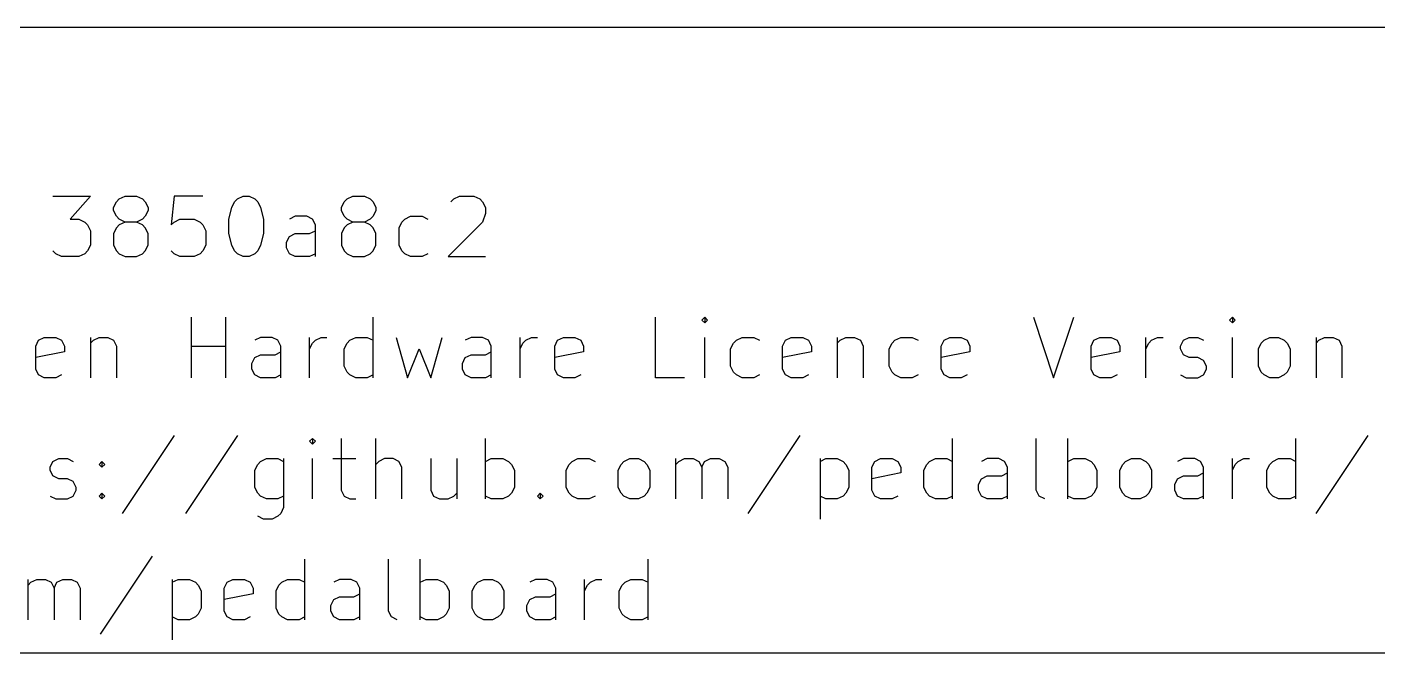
# Model space of a CAD drawing. Header units: millimetres. Extents: x 10 to 287, y -200 to -10.
# Drawn here: x 198.39 to 231.85, y -181.51 to -166.01 of the extents above; entities that cross this region are included whole.
import ezdxf

# ---------------------------------------------------------------- set-up
doc = ezdxf.new("R2010")
doc.units = ezdxf.units.MM
doc.layers.add('RED', color=14, linetype='CONTINUOUS')

msp = doc.modelspace()

# ---------------------------------------------------------------- linework, layer by layer
at = {"layer": 'RED', "linetype": 'CONTINUOUS'}
for p, q in [((177.0022, -166.0072), (285.0022, -166.0072)), ((199.0292, -170.1933), (199.9578, -170.1933)), ((199.9578, -170.1933), (199.4578, -170.7647)), ((200.6007, -170.3361), (200.6721, -170.2647)), ((200.6721, -170.2647), (200.815, -170.1933)), ((200.815, -170.1933), (201.1007, -170.1933)), ((201.1007, -170.1933), (201.2436, -170.2647)), ((201.2436, -170.2647), (201.315, -170.3361)), ((202.0293, -170.1933), (201.9579, -170.9076)), ((202.7436, -170.1933), (202.0293, -170.1933)), ((203.5293, -170.3361), (203.6008, -170.2647)), ((203.6008, -170.2647), (203.7436, -170.1933)), ((203.7436, -170.1933), (203.8865, -170.1933)), ((203.8865, -170.1933), (204.0293, -170.2647)), ((204.0293, -170.2647), (204.1008, -170.3361)), ((206.2436, -170.3361), (206.315, -170.2647)), ((206.315, -170.2647), (206.4579, -170.1933)), ((206.4579, -170.1933), (206.7436, -170.1933)), ((206.7436, -170.1933), (206.8865, -170.2647)), ((206.8865, -170.2647), (206.9579, -170.3361)), ((208.8865, -170.3361), (208.9579, -170.2647)), ((208.9579, -170.2647), (209.1008, -170.1933)), ((209.1008, -170.1933), (209.4579, -170.1933)), ((209.4579, -170.1933), (209.6008, -170.2647)), ((209.6008, -170.2647), (209.6722, -170.3361)), ((200.5293, -170.479), (200.6007, -170.3361)), ((200.5293, -170.5504), (200.5293, -170.479)), ((200.6007, -170.6933), (200.5293, -170.5504)), ((201.315, -170.3361), (201.3864, -170.479)), ((201.3864, -170.5504), (201.315, -170.6933)), ((201.3864, -170.479), (201.3864, -170.5504)), ((203.3865, -170.7647), (203.4579, -170.479)), ((203.4579, -170.479), (203.5293, -170.3361)), ((204.1008, -170.3361), (204.1722, -170.479)), ((204.1722, -170.479), (204.2436, -170.7647)), ((206.1722, -170.479), (206.2436, -170.3361)), ((206.1722, -170.5504), (206.1722, -170.479)), ((206.2436, -170.6933), (206.1722, -170.5504)), ((206.9579, -170.3361), (207.0293, -170.479)), ((207.0293, -170.5504), (206.9579, -170.6933)), ((207.0293, -170.479), (207.0293, -170.5504)), ((209.6722, -170.3361), (209.7436, -170.479)), ((209.7436, -170.6219), (209.6722, -170.8361)), ((209.7436, -170.479), (209.7436, -170.6219)), ((199.4578, -170.7647), (199.6721, -170.7647)), ((199.6721, -170.7647), (199.815, -170.8361)), ((199.815, -170.8361), (199.8864, -170.9076)), ((199.8864, -170.9076), (199.9578, -171.0504)), ((200.6007, -170.979), (200.5293, -171.1219)), ((200.6721, -170.7647), (200.6007, -170.6933)), ((200.6721, -170.9076), (200.6007, -170.979)), ((200.815, -170.8361), (200.6721, -170.7647)), ((200.815, -170.8361), (200.6721, -170.9076)), ((201.1007, -170.8361), (200.815, -170.8361)), ((201.2436, -170.7647), (201.1007, -170.8361)), ((201.2436, -170.9076), (201.1007, -170.8361)), ((201.315, -170.6933), (201.2436, -170.7647)), ((201.315, -170.979), (201.2436, -170.9076)), ((201.3864, -171.1219), (201.315, -170.979)), ((201.9579, -170.9076), (202.0293, -170.8361)), ((202.0293, -170.8361), (202.1722, -170.7647)), ((202.1722, -170.7647), (202.5293, -170.7647)), ((202.5293, -170.7647), (202.6722, -170.8361)), ((202.6722, -170.8361), (202.7436, -170.9076)), ((202.7436, -170.9076), (202.815, -171.0504)), ((203.3865, -171.1219), (203.3865, -170.7647)), ((204.2436, -170.7647), (204.2436, -171.1219)), ((205.0294, -170.6933), (204.8865, -170.7647)), ((205.3151, -170.6933), (205.0294, -170.6933)), ((205.4579, -170.7647), (205.3151, -170.6933)), ((205.5294, -170.9076), (205.4579, -170.7647)), ((205.5294, -171.6933), (205.5294, -170.9076)), ((206.2436, -170.979), (206.1722, -171.1219)), ((206.315, -170.7647), (206.2436, -170.6933)), ((206.315, -170.9076), (206.2436, -170.979)), ((206.4579, -170.8361), (206.315, -170.7647)), ((206.4579, -170.8361), (206.315, -170.9076)), ((206.7436, -170.8361), (206.4579, -170.8361)), ((206.8865, -170.7647), (206.7436, -170.8361)), ((206.8865, -170.9076), (206.7436, -170.8361)), ((206.9579, -170.6933), (206.8865, -170.7647)), ((206.9579, -170.979), (206.8865, -170.9076)), ((207.0293, -171.1219), (206.9579, -170.979)), ((207.6008, -170.979), (207.6722, -170.8361)), ((207.6008, -171.4076), (207.6008, -170.979)), ((207.6722, -170.8361), (207.7436, -170.7647)), ((207.7436, -170.7647), (207.8865, -170.6933)), ((207.8865, -170.6933), (208.1722, -170.6933)), ((208.1722, -170.6933), (208.3151, -170.7647)), ((209.6722, -170.8361), (208.815, -171.6933)), ((199.9578, -171.0504), (199.9578, -171.4076)), ((200.5293, -171.1219), (200.5293, -171.4076)), ((201.3864, -171.4076), (201.3864, -171.1219)), ((202.815, -171.0504), (202.815, -171.4076)), ((203.4579, -171.4076), (203.3865, -171.1219)), ((204.2436, -171.1219), (204.1722, -171.4076)), ((204.8151, -171.3361), (204.8865, -171.1933)), ((204.8865, -171.1933), (205.0294, -171.1219)), ((205.0294, -171.1219), (205.3865, -171.1219)), ((205.3865, -171.1219), (205.5294, -171.0504)), ((206.1722, -171.1219), (206.1722, -171.4076)), ((207.0293, -171.4076), (207.0293, -171.1219)), ((199.1007, -171.6219), (199.0292, -171.5504)), ((199.2435, -171.6933), (199.1007, -171.6219)), ((199.815, -171.6219), (199.6721, -171.6933)), ((199.8864, -171.5504), (199.815, -171.6219)), ((199.9578, -171.4076), (199.8864, -171.5504)), ((200.5293, -171.4076), (200.6007, -171.5504)), ((200.6007, -171.5504), (200.6721, -171.6219)), ((200.6721, -171.6219), (200.815, -171.6933)), ((201.1007, -171.6933), (201.2436, -171.6219)), ((201.2436, -171.6219), (201.315, -171.5504)), ((201.315, -171.5504), (201.3864, -171.4076)), ((202.0293, -171.6219), (201.9579, -171.5504)), ((202.1722, -171.6933), (202.0293, -171.6219)), ((202.6722, -171.6219), (202.5293, -171.6933)), ((202.7436, -171.5504), (202.6722, -171.6219)), ((202.815, -171.4076), (202.7436, -171.5504)), ((203.5293, -171.5504), (203.4579, -171.4076)), ((203.6008, -171.6219), (203.5293, -171.5504)), ((203.7436, -171.6933), (203.6008, -171.6219)), ((204.0293, -171.6219), (203.8865, -171.6933)), ((204.1008, -171.5504), (204.0293, -171.6219)), ((204.1722, -171.4076), (204.1008, -171.5504)), ((204.8151, -171.479), (204.8151, -171.3361)), ((204.8865, -171.6219), (204.8151, -171.479)), ((205.0294, -171.6933), (204.8865, -171.6219)), ((205.5294, -171.6219), (205.3865, -171.6933)), ((206.1722, -171.4076), (206.2436, -171.5504)), ((206.2436, -171.5504), (206.315, -171.6219)), ((206.315, -171.6219), (206.4579, -171.6933)), ((206.7436, -171.6933), (206.8865, -171.6219)), ((206.8865, -171.6219), (206.9579, -171.5504)), ((206.9579, -171.5504), (207.0293, -171.4076)), ((207.6722, -171.5504), (207.6008, -171.4076)), ((207.7436, -171.6219), (207.6722, -171.5504)), ((207.8865, -171.6933), (207.7436, -171.6219)), ((208.3151, -171.6219), (208.1722, -171.6933)), ((199.6721, -171.6933), (199.2435, -171.6933)), ((200.815, -171.6933), (201.1007, -171.6933)), ((202.5293, -171.6933), (202.1722, -171.6933)), ((203.8865, -171.6933), (203.7436, -171.6933)), ((205.3865, -171.6933), (205.0294, -171.6933)), ((206.4579, -171.6933), (206.7436, -171.6933)), ((208.1722, -171.6933), (207.8865, -171.6933)), ((208.815, -171.6933), (209.7436, -171.6933)), ((202.4578, -174.6933), (202.4578, -173.1933)), ((203.3149, -174.6933), (203.3149, -173.1933)), ((206.9578, -174.6933), (206.9578, -173.1933)), ((213.9577, -174.6933), (213.9577, -173.1933)), ((215.172, -173.1933), (215.1006, -173.2647)), ((215.1006, -173.2647), (215.172, -173.3361)), ((215.2434, -173.2647), (215.172, -173.1933)), ((215.172, -173.1933), (215.172, -173.3361)), ((215.172, -173.3361), (215.2434, -173.2647)), ((223.3148, -173.1933), (223.8148, -174.6933)), ((223.8148, -174.6933), (224.3148, -173.1933)), ((228.2434, -173.1933), (228.172, -173.2647)), ((228.172, -173.2647), (228.2434, -173.3361)), ((228.3148, -173.2647), (228.2434, -173.1933)), ((228.2434, -173.1933), (228.2434, -173.3361)), ((228.2434, -173.3361), (228.3148, -173.2647)), ((198.6007, -173.9076), (198.6721, -173.7647)), ((198.6007, -174.479), (198.6007, -173.9076)), ((198.6721, -173.7647), (198.815, -173.6933)), ((198.815, -173.6933), (199.1007, -173.6933)), ((199.1007, -173.6933), (199.2435, -173.7647)), ((199.2435, -173.7647), (199.315, -173.9076)), ((199.315, -173.9076), (199.315, -174.0504)), ((199.9578, -173.6933), (199.9578, -174.6933)), ((199.9578, -173.8361), (200.0292, -173.7647)), ((200.0292, -173.7647), (200.1721, -173.6933)), ((200.1721, -173.6933), (200.3864, -173.6933)), ((200.3864, -173.6933), (200.5292, -173.7647)), ((200.5292, -173.7647), (200.6007, -173.9076)), ((200.6007, -173.9076), (200.6007, -174.6933)), ((202.4578, -173.9076), (203.3149, -173.9076)), ((204.1721, -173.6933), (204.0292, -173.7647)), ((204.4578, -173.6933), (204.1721, -173.6933)), ((204.6006, -173.7647), (204.4578, -173.6933)), ((204.6721, -173.9076), (204.6006, -173.7647)), ((204.6721, -174.6933), (204.6721, -173.9076)), ((205.3863, -174.6933), (205.3863, -173.6933)), ((205.3863, -173.979), (205.4577, -173.8361)), ((205.4577, -173.8361), (205.5292, -173.7647)), ((205.5292, -173.7647), (205.672, -173.6933)), ((205.672, -173.6933), (205.8149, -173.6933)), ((206.2435, -173.979), (206.3149, -173.8361)), ((206.2435, -174.4076), (206.2435, -173.979)), ((206.3149, -173.8361), (206.3863, -173.7647)), ((206.3863, -173.7647), (206.5292, -173.6933)), ((206.5292, -173.6933), (206.8149, -173.6933)), ((206.8149, -173.6933), (206.9578, -173.7647)), ((207.5291, -173.6933), (207.8149, -174.6933)), ((207.8149, -174.6933), (208.1006, -173.979)), ((208.1006, -173.979), (208.3863, -174.6933)), ((208.3863, -174.6933), (208.672, -173.6933)), ((209.3863, -173.6933), (209.2434, -173.7647)), ((209.672, -173.6933), (209.3863, -173.6933)), ((209.8148, -173.7647), (209.672, -173.6933)), ((209.8863, -173.9076), (209.8148, -173.7647)), ((209.8863, -174.6933), (209.8863, -173.9076)), ((210.6005, -174.6933), (210.6005, -173.6933)), ((210.6005, -173.979), (210.6719, -173.8361)), ((210.6719, -173.8361), (210.7434, -173.7647)), ((210.7434, -173.7647), (210.8862, -173.6933)), ((210.8862, -173.6933), (211.0291, -173.6933)), ((211.4577, -173.9076), (211.5291, -173.7647)), ((211.4577, -174.479), (211.4577, -173.9076)), ((211.5291, -173.7647), (211.672, -173.6933)), ((211.672, -173.6933), (211.9577, -173.6933)), ((211.9577, -173.6933), (212.1005, -173.7647)), ((212.1005, -173.7647), (212.172, -173.9076)), ((212.172, -173.9076), (212.172, -174.0504)), ((215.172, -174.6933), (215.172, -173.6933)), ((215.8149, -173.979), (215.8863, -173.8361)), ((215.8149, -174.4076), (215.8149, -173.979)), ((215.8863, -173.8361), (215.9577, -173.7647)), ((215.9577, -173.7647), (216.1006, -173.6933)), ((216.1006, -173.6933), (216.3863, -173.6933)), ((216.3863, -173.6933), (216.5292, -173.7647)), ((217.1006, -173.9076), (217.172, -173.7647)), ((217.1006, -174.479), (217.1006, -173.9076)), ((217.172, -173.7647), (217.3149, -173.6933)), ((217.3149, -173.6933), (217.6006, -173.6933)), ((217.6006, -173.6933), (217.7434, -173.7647)), ((217.7434, -173.7647), (217.8149, -173.9076)), ((217.8149, -173.9076), (217.8149, -174.0504)), ((218.4577, -173.6933), (218.4577, -174.6933)), ((218.4577, -173.8361), (218.5291, -173.7647)), ((218.5291, -173.7647), (218.672, -173.6933)), ((218.672, -173.6933), (218.8863, -173.6933)), ((218.8863, -173.6933), (219.0291, -173.7647)), ((219.0291, -173.7647), (219.1006, -173.9076)), ((219.1006, -173.9076), (219.1006, -174.6933)), ((219.7434, -173.979), (219.8148, -173.8361)), ((219.7434, -174.4076), (219.7434, -173.979)), ((219.8148, -173.8361), (219.8862, -173.7647)), ((219.8862, -173.7647), (220.0291, -173.6933)), ((220.0291, -173.6933), (220.3148, -173.6933)), ((220.3148, -173.6933), (220.4577, -173.7647)), ((221.0291, -173.9076), (221.1005, -173.7647)), ((221.0291, -174.479), (221.0291, -173.9076)), ((221.1005, -173.7647), (221.2434, -173.6933)), ((221.2434, -173.6933), (221.5291, -173.6933)), ((221.5291, -173.6933), (221.6719, -173.7647)), ((221.6719, -173.7647), (221.7434, -173.9076)), ((221.7434, -173.9076), (221.7434, -174.0504)), ((224.7434, -173.9076), (224.8148, -173.7647)), ((224.7434, -174.479), (224.7434, -173.9076)), ((224.8148, -173.7647), (224.9577, -173.6933)), ((224.9577, -173.6933), (225.2434, -173.6933)), ((225.2434, -173.6933), (225.3862, -173.7647)), ((225.3862, -173.7647), (225.4577, -173.9076)), ((225.4577, -173.9076), (225.4577, -174.0504)), ((226.1005, -174.6933), (226.1005, -173.6933)), ((226.1005, -173.979), (226.1719, -173.8361)), ((226.1719, -173.8361), (226.2434, -173.7647)), ((226.2434, -173.7647), (226.3862, -173.6933)), ((226.3862, -173.6933), (226.5291, -173.6933)), ((226.9577, -173.9076), (227.0291, -173.7647)), ((226.9577, -173.979), (226.9577, -173.9076)), ((227.0291, -174.1219), (226.9577, -173.979)), ((227.0291, -173.7647), (227.172, -173.6933)), ((227.172, -173.6933), (227.3862, -173.6933)), ((227.3862, -173.6933), (227.5291, -173.7647)), ((228.2434, -174.6933), (228.2434, -173.6933)), ((228.8863, -173.979), (228.9577, -173.8361)), ((228.8863, -174.4076), (228.8863, -173.979)), ((228.9577, -173.8361), (229.0291, -173.7647)), ((229.0291, -173.7647), (229.172, -173.6933)), ((229.172, -173.6933), (229.3863, -173.6933)), ((229.3863, -173.6933), (229.5291, -173.7647)), ((229.5291, -173.7647), (229.6006, -173.8361)), ((229.6006, -173.8361), (229.672, -173.979)), ((229.672, -173.979), (229.672, -174.4076)), ((230.3148, -173.6933), (230.3148, -174.6933)), ((230.3148, -173.8361), (230.3862, -173.7647)), ((230.3862, -173.7647), (230.5291, -173.6933)), ((230.5291, -173.6933), (230.7434, -173.6933)), ((230.7434, -173.6933), (230.8862, -173.7647)), ((230.8862, -173.7647), (230.9577, -173.9076)), ((230.9577, -173.9076), (230.9577, -174.6933)), ((199.315, -174.0504), (198.6007, -174.1933)), ((203.9578, -174.3361), (204.0292, -174.1933)), ((203.9578, -174.479), (203.9578, -174.3361)), ((204.0292, -174.1933), (204.1721, -174.1219)), ((204.1721, -174.1219), (204.5292, -174.1219)), ((204.5292, -174.1219), (204.6721, -174.0504)), ((209.172, -174.3361), (209.2434, -174.1933)), ((209.172, -174.479), (209.172, -174.3361)), ((209.2434, -174.1933), (209.3863, -174.1219)), ((209.3863, -174.1219), (209.7434, -174.1219)), ((209.7434, -174.1219), (209.8863, -174.0504)), ((212.172, -174.0504), (211.4577, -174.1933)), ((217.8149, -174.0504), (217.1006, -174.1933)), ((221.7434, -174.0504), (221.0291, -174.1933)), ((225.4577, -174.0504), (224.7434, -174.1933)), ((227.172, -174.1933), (227.0291, -174.1219)), ((227.3862, -174.1933), (227.172, -174.1933)), ((227.5291, -174.2647), (227.3862, -174.1933)), ((227.6005, -174.4076), (227.5291, -174.2647)), ((198.6721, -174.6219), (198.6007, -174.479)), ((198.815, -174.6933), (198.6721, -174.6219)), ((199.2435, -174.6219), (199.1007, -174.6933)), ((204.0292, -174.6219), (203.9578, -174.479)), ((204.1721, -174.6933), (204.0292, -174.6219)), ((204.6721, -174.6219), (204.5292, -174.6933)), ((206.3149, -174.5504), (206.2435, -174.4076)), ((206.3863, -174.6219), (206.3149, -174.5504)), ((206.5292, -174.6933), (206.3863, -174.6219)), ((206.9578, -174.6219), (206.8149, -174.6933)), ((209.2434, -174.6219), (209.172, -174.479)), ((209.3863, -174.6933), (209.2434, -174.6219)), ((209.8863, -174.6219), (209.7434, -174.6933)), ((211.5291, -174.6219), (211.4577, -174.479)), ((211.672, -174.6933), (211.5291, -174.6219)), ((212.1005, -174.6219), (211.9577, -174.6933)), ((215.8863, -174.5504), (215.8149, -174.4076)), ((215.9577, -174.6219), (215.8863, -174.5504)), ((216.1006, -174.6933), (215.9577, -174.6219)), ((216.5292, -174.6219), (216.3863, -174.6933)), ((217.172, -174.6219), (217.1006, -174.479)), ((217.3149, -174.6933), (217.172, -174.6219)), ((217.7434, -174.6219), (217.6006, -174.6933)), ((219.8148, -174.5504), (219.7434, -174.4076)), ((219.8862, -174.6219), (219.8148, -174.5504)), ((220.0291, -174.6933), (219.8862, -174.6219)), ((220.4577, -174.6219), (220.3148, -174.6933)), ((221.1005, -174.6219), (221.0291, -174.479)), ((221.2434, -174.6933), (221.1005, -174.6219)), ((221.6719, -174.6219), (221.5291, -174.6933)), ((224.8148, -174.6219), (224.7434, -174.479)), ((224.9577, -174.6933), (224.8148, -174.6219)), ((225.3862, -174.6219), (225.2434, -174.6933)), ((226.9577, -174.6219), (227.1005, -174.6933)), ((227.3862, -174.6933), (227.5291, -174.6219)), ((227.5291, -174.6219), (227.6005, -174.479)), ((227.6005, -174.479), (227.6005, -174.4076)), ((228.9577, -174.5504), (228.8863, -174.4076)), ((229.0291, -174.6219), (228.9577, -174.5504)), ((229.172, -174.6933), (229.0291, -174.6219)), ((229.5291, -174.6219), (229.3863, -174.6933)), ((229.6006, -174.5504), (229.5291, -174.6219)), ((229.672, -174.4076), (229.6006, -174.5504)), ((199.1007, -174.6933), (198.815, -174.6933)), ((204.5292, -174.6933), (204.1721, -174.6933)), ((206.8149, -174.6933), (206.5292, -174.6933)), ((209.7434, -174.6933), (209.3863, -174.6933)), ((211.9577, -174.6933), (211.672, -174.6933)), ((214.672, -174.6933), (213.9577, -174.6933)), ((216.3863, -174.6933), (216.1006, -174.6933)), ((217.6006, -174.6933), (217.3149, -174.6933)), ((220.3148, -174.6933), (220.0291, -174.6933)), ((221.5291, -174.6933), (221.2434, -174.6933)), ((225.2434, -174.6933), (224.9577, -174.6933)), ((227.1005, -174.6933), (227.3862, -174.6933)), ((229.3863, -174.6933), (229.172, -174.6933)), ((202.0291, -176.1219), (200.7434, -178.0504)), ((203.6005, -176.1219), (202.3148, -178.0504)), ((205.4576, -176.1933), (205.3862, -176.2647)), ((205.3862, -176.2647), (205.4576, -176.3361)), ((205.529, -176.2647), (205.4576, -176.1933)), ((205.4576, -176.1933), (205.4576, -176.3361)), ((205.4576, -176.3361), (205.529, -176.2647)), ((206.1719, -176.1933), (206.1719, -177.479)), ((207.029, -177.6933), (207.029, -176.1933)), ((209.7432, -177.6933), (209.7432, -176.1933)), ((217.5288, -176.1219), (216.2431, -178.0504)), ((221.3145, -177.6933), (221.3145, -176.1933)), ((223.3858, -177.479), (223.3858, -176.1933)), ((224.1715, -177.6933), (224.1715, -176.1933)), ((229.8143, -177.6933), (229.8143, -176.1933)), ((231.5999, -176.1219), (230.3142, -178.0504)), ((198.9577, -176.9076), (199.0291, -176.7647)), ((198.9577, -176.979), (198.9577, -176.9076)), ((199.0291, -177.1219), (198.9577, -176.979)), ((199.0291, -176.7647), (199.172, -176.6933)), ((199.172, -176.6933), (199.3862, -176.6933)), ((199.3862, -176.6933), (199.5291, -176.7647)), ((200.172, -176.8361), (200.2434, -176.7647)), ((200.2434, -176.9076), (200.172, -176.8361)), ((200.2434, -176.7647), (200.3148, -176.8361)), ((200.2434, -176.7647), (200.2434, -176.9076)), ((200.3148, -176.8361), (200.2434, -176.9076)), ((204.0291, -176.979), (204.1005, -176.8361)), ((204.0291, -177.4076), (204.0291, -176.979)), ((204.1005, -176.8361), (204.1719, -176.7647)), ((204.1719, -176.7647), (204.3148, -176.6933)), ((204.3148, -176.6933), (204.6005, -176.6933)), ((204.6005, -176.6933), (204.7434, -176.7647)), ((204.7434, -176.6933), (204.7434, -177.9076)), ((205.4576, -177.6933), (205.4576, -176.6933)), ((205.9576, -176.6933), (206.529, -176.6933)), ((207.1004, -176.7647), (207.029, -176.8361)), ((207.2433, -176.6933), (207.1004, -176.7647)), ((207.4576, -176.6933), (207.2433, -176.6933)), ((207.6004, -176.7647), (207.4576, -176.6933)), ((207.6719, -176.9076), (207.6004, -176.7647)), ((207.6719, -177.6933), (207.6719, -176.9076)), ((208.3861, -176.6933), (208.3861, -177.479)), ((209.029, -176.6933), (209.029, -177.6933)), ((209.7432, -176.7647), (209.8861, -176.6933)), ((209.8861, -176.6933), (210.1718, -176.6933)), ((210.1718, -176.6933), (210.3146, -176.7647)), ((210.3146, -176.7647), (210.3861, -176.8361)), ((210.3861, -176.8361), (210.4575, -176.979)), ((210.4575, -176.979), (210.4575, -177.4076)), ((211.7432, -176.979), (211.8146, -176.8361)), ((211.7432, -177.4076), (211.7432, -176.979)), ((211.8146, -176.8361), (211.886, -176.7647)), ((211.886, -176.7647), (212.0289, -176.6933)), ((212.0289, -176.6933), (212.3146, -176.6933)), ((212.3146, -176.6933), (212.4575, -176.7647)), ((213.0289, -176.979), (213.1003, -176.8361)), ((213.0289, -177.4076), (213.0289, -176.979)), ((213.1003, -176.8361), (213.1717, -176.7647)), ((213.1717, -176.7647), (213.3146, -176.6933)), ((213.3146, -176.6933), (213.5289, -176.6933)), ((213.5289, -176.6933), (213.6717, -176.7647)), ((213.6717, -176.7647), (213.7432, -176.8361)), ((213.7432, -176.8361), (213.8146, -176.979)), ((213.8146, -176.979), (213.8146, -177.4076)), ((214.4574, -177.6933), (214.4574, -176.6933)), ((214.4574, -176.8361), (214.5288, -176.7647)), ((214.5288, -176.7647), (214.6717, -176.6933)), ((214.6717, -176.6933), (214.886, -176.6933)), ((214.886, -176.6933), (215.0288, -176.7647)), ((215.0288, -176.7647), (215.1003, -176.9076)), ((215.1003, -176.9076), (215.1717, -176.7647)), ((215.1003, -176.9076), (215.1003, -177.6933)), ((215.1717, -176.7647), (215.3145, -176.6933)), ((215.3145, -176.6933), (215.5288, -176.6933)), ((215.5288, -176.6933), (215.6717, -176.7647)), ((215.6717, -176.7647), (215.7431, -176.9076)), ((215.7431, -176.9076), (215.7431, -177.6933)), ((218.0288, -176.6933), (218.0288, -178.1933)), ((218.0288, -176.7647), (218.1717, -176.6933)), ((218.1717, -176.6933), (218.4574, -176.6933)), ((218.4574, -176.6933), (218.6002, -176.7647)), ((218.6002, -176.7647), (218.6717, -176.8361)), ((218.6717, -176.8361), (218.7431, -176.979)), ((218.7431, -176.979), (218.7431, -177.4076)), ((219.3145, -176.9076), (219.3859, -176.7647)), ((219.3145, -177.479), (219.3145, -176.9076)), ((219.3859, -176.7647), (219.5288, -176.6933)), ((219.5288, -176.6933), (219.8145, -176.6933)), ((219.8145, -176.6933), (219.9573, -176.7647)), ((219.9573, -176.7647), (220.0288, -176.9076)), ((220.0288, -176.9076), (220.0288, -177.0504)), ((220.6002, -176.979), (220.6716, -176.8361)), ((220.6002, -177.4076), (220.6002, -176.979)), ((220.6716, -176.8361), (220.743, -176.7647)), ((220.743, -176.7647), (220.8859, -176.6933)), ((220.8859, -176.6933), (221.1716, -176.6933)), ((221.1716, -176.6933), (221.3145, -176.7647)), ((222.1716, -176.6933), (222.0287, -176.7647)), ((222.4573, -176.6933), (222.1716, -176.6933)), ((222.6001, -176.7647), (222.4573, -176.6933)), ((222.6716, -176.9076), (222.6001, -176.7647)), ((222.6716, -177.6933), (222.6716, -176.9076)), ((224.1715, -176.7647), (224.3144, -176.6933)), ((224.3144, -176.6933), (224.6001, -176.6933)), ((224.6001, -176.6933), (224.7429, -176.7647)), ((224.7429, -176.7647), (224.8144, -176.8361)), ((224.8144, -176.8361), (224.8858, -176.979)), ((224.8858, -176.979), (224.8858, -177.4076)), ((225.4572, -176.979), (225.5286, -176.8361)), ((225.4572, -177.4076), (225.4572, -176.979)), ((225.5286, -176.8361), (225.6, -176.7647)), ((225.6, -176.7647), (225.7429, -176.6933)), ((225.7429, -176.6933), (225.9572, -176.6933)), ((225.9572, -176.6933), (226.1, -176.7647)), ((226.1, -176.7647), (226.1715, -176.8361)), ((226.1715, -176.8361), (226.2429, -176.979)), ((226.2429, -176.979), (226.2429, -177.4076)), ((227.0286, -176.6933), (226.8857, -176.7647)), ((227.3143, -176.6933), (227.0286, -176.6933)), ((227.4571, -176.7647), (227.3143, -176.6933)), ((227.5286, -176.9076), (227.4571, -176.7647)), ((227.5286, -177.6933), (227.5286, -176.9076)), ((228.2428, -177.6933), (228.2428, -176.6933)), ((228.2428, -176.979), (228.3142, -176.8361)), ((228.3142, -176.8361), (228.3857, -176.7647)), ((228.3857, -176.7647), (228.5285, -176.6933)), ((228.5285, -176.6933), (228.6714, -176.6933)), ((229.1, -176.979), (229.1714, -176.8361)), ((229.1, -177.4076), (229.1, -176.979)), ((229.1714, -176.8361), (229.2428, -176.7647)), ((229.2428, -176.7647), (229.3857, -176.6933)), ((229.3857, -176.6933), (229.6714, -176.6933)), ((229.6714, -176.6933), (229.8143, -176.7647)), ((199.172, -177.1933), (199.0291, -177.1219)), ((199.3862, -177.1933), (199.172, -177.1933)), ((199.5291, -177.2647), (199.3862, -177.1933)), ((199.6005, -177.4076), (199.5291, -177.2647)), ((220.0288, -177.0504), (219.3145, -177.1933)), ((221.9573, -177.3361), (222.0287, -177.1933)), ((221.9573, -177.479), (221.9573, -177.3361)), ((222.0287, -177.1933), (222.1716, -177.1219)), ((222.1716, -177.1219), (222.5287, -177.1219)), ((222.5287, -177.1219), (222.6716, -177.0504)), ((226.8143, -177.3361), (226.8857, -177.1933)), ((226.8143, -177.479), (226.8143, -177.3361)), ((226.8857, -177.1933), (227.0286, -177.1219)), ((227.0286, -177.1219), (227.3857, -177.1219)), ((227.3857, -177.1219), (227.5286, -177.0504)), ((198.9577, -177.6219), (199.1005, -177.6933)), ((199.3862, -177.6933), (199.5291, -177.6219)), ((199.5291, -177.6219), (199.6005, -177.479)), ((199.6005, -177.479), (199.6005, -177.4076)), ((200.172, -177.6219), (200.2434, -177.5504)), ((200.2434, -177.6933), (200.172, -177.6219)), ((200.2434, -177.5504), (200.3148, -177.6219)), ((200.2434, -177.5504), (200.2434, -177.6933)), ((200.3148, -177.6219), (200.2434, -177.6933)), ((204.1005, -177.5504), (204.0291, -177.4076)), ((204.1719, -177.6219), (204.1005, -177.5504)), ((204.3148, -177.6933), (204.1719, -177.6219)), ((204.7434, -177.6219), (204.6005, -177.6933)), ((206.1719, -177.479), (206.2433, -177.6219)), ((206.2433, -177.6219), (206.3862, -177.6933)), ((208.3861, -177.479), (208.4575, -177.6219)), ((208.4575, -177.6219), (208.6004, -177.6933)), ((208.8147, -177.6933), (208.9575, -177.6219)), ((208.9575, -177.6219), (209.029, -177.5504)), ((209.8861, -177.6933), (209.7432, -177.6219)), ((210.3146, -177.6219), (210.1718, -177.6933)), ((210.3861, -177.5504), (210.3146, -177.6219)), ((210.4575, -177.4076), (210.3861, -177.5504)), ((211.0289, -177.6219), (211.1003, -177.5504)), ((211.1003, -177.6933), (211.0289, -177.6219)), ((211.1003, -177.5504), (211.1717, -177.6219)), ((211.1003, -177.5504), (211.1003, -177.6933)), ((211.1717, -177.6219), (211.1003, -177.6933)), ((211.8146, -177.5504), (211.7432, -177.4076)), ((211.886, -177.6219), (211.8146, -177.5504)), ((212.0289, -177.6933), (211.886, -177.6219)), ((212.4575, -177.6219), (212.3146, -177.6933)), ((213.1003, -177.5504), (213.0289, -177.4076)), ((213.1717, -177.6219), (213.1003, -177.5504)), ((213.3146, -177.6933), (213.1717, -177.6219)), ((213.6717, -177.6219), (213.5289, -177.6933)), ((213.7432, -177.5504), (213.6717, -177.6219)), ((213.8146, -177.4076), (213.7432, -177.5504)), ((218.1717, -177.6933), (218.0288, -177.6219)), ((218.6002, -177.6219), (218.4574, -177.6933)), ((218.6717, -177.5504), (218.6002, -177.6219)), ((218.7431, -177.4076), (218.6717, -177.5504)), ((219.3859, -177.6219), (219.3145, -177.479)), ((219.5288, -177.6933), (219.3859, -177.6219)), ((219.9573, -177.6219), (219.8145, -177.6933)), ((220.6716, -177.5504), (220.6002, -177.4076)), ((220.743, -177.6219), (220.6716, -177.5504)), ((220.8859, -177.6933), (220.743, -177.6219)), ((221.3145, -177.6219), (221.1716, -177.6933)), ((222.0287, -177.6219), (221.9573, -177.479)), ((222.1716, -177.6933), (222.0287, -177.6219)), ((222.6716, -177.6219), (222.5287, -177.6933)), ((223.4572, -177.6219), (223.3858, -177.479)), ((223.6001, -177.6933), (223.4572, -177.6219)), ((224.3144, -177.6933), (224.1715, -177.6219)), ((224.7429, -177.6219), (224.6001, -177.6933)), ((224.8144, -177.5504), (224.7429, -177.6219)), ((224.8858, -177.4076), (224.8144, -177.5504)), ((225.5286, -177.5504), (225.4572, -177.4076)), ((225.6, -177.6219), (225.5286, -177.5504)), ((225.7429, -177.6933), (225.6, -177.6219)), ((226.1, -177.6219), (225.9572, -177.6933)), ((226.1715, -177.5504), (226.1, -177.6219)), ((226.2429, -177.4076), (226.1715, -177.5504)), ((226.8857, -177.6219), (226.8143, -177.479)), ((227.0286, -177.6933), (226.8857, -177.6219)), ((227.5286, -177.6219), (227.3857, -177.6933)), ((229.1714, -177.5504), (229.1, -177.4076)), ((229.2428, -177.6219), (229.1714, -177.5504)), ((229.3857, -177.6933), (229.2428, -177.6219)), ((229.8143, -177.6219), (229.6714, -177.6933)), ((199.1005, -177.6933), (199.3862, -177.6933)), ((204.6005, -177.6933), (204.3148, -177.6933)), ((204.7434, -177.9076), (204.6719, -178.0504)), ((206.3862, -177.6933), (206.529, -177.6933)), ((208.6004, -177.6933), (208.8147, -177.6933)), ((210.1718, -177.6933), (209.8861, -177.6933)), ((212.3146, -177.6933), (212.0289, -177.6933)), ((213.5289, -177.6933), (213.3146, -177.6933)), ((218.4574, -177.6933), (218.1717, -177.6933)), ((219.8145, -177.6933), (219.5288, -177.6933)), ((221.1716, -177.6933), (220.8859, -177.6933)), ((222.5287, -177.6933), (222.1716, -177.6933)), ((224.6001, -177.6933), (224.3144, -177.6933)), ((225.9572, -177.6933), (225.7429, -177.6933)), ((227.3857, -177.6933), (227.0286, -177.6933)), ((229.6714, -177.6933), (229.3857, -177.6933)), ((204.2434, -178.1933), (204.1005, -178.1219)), ((204.4576, -178.1933), (204.2434, -178.1933)), ((204.6005, -178.1219), (204.4576, -178.1933)), ((204.6719, -178.0504), (204.6005, -178.1219)), ((201.4847, -179.1141), (200.199, -181.0426)), ((205.2704, -180.6855), (205.2704, -179.1855)), ((207.3417, -180.4712), (207.3417, -179.1855)), ((208.1274, -180.6855), (208.1274, -179.1855)), ((213.7702, -180.6855), (213.7702, -179.1855)), ((198.4133, -180.6855), (198.4133, -179.6855)), ((198.4847, -179.7569), (198.6276, -179.6855)), ((198.6276, -179.6855), (198.8419, -179.6855)), ((198.8419, -179.6855), (198.9847, -179.7569)), ((199.1276, -179.7569), (199.2704, -179.6855)), ((199.2704, -179.6855), (199.4847, -179.6855)), ((199.4847, -179.6855), (199.6276, -179.7569)), ((201.9847, -179.6855), (201.9847, -181.1855)), ((201.9847, -179.7569), (202.1276, -179.6855)), ((202.1276, -179.6855), (202.4133, -179.6855)), ((202.4133, -179.6855), (202.5561, -179.7569)), ((203.3418, -179.7569), (203.4847, -179.6855)), ((203.4847, -179.6855), (203.7704, -179.6855)), ((203.7704, -179.6855), (203.9132, -179.7569)), ((204.6989, -179.7569), (204.8418, -179.6855)), ((204.8418, -179.6855), (205.1275, -179.6855)), ((205.1275, -179.6855), (205.2704, -179.7569)), ((206.1275, -179.6855), (205.9846, -179.7569)), ((206.4132, -179.6855), (206.1275, -179.6855)), ((206.556, -179.7569), (206.4132, -179.6855)), ((208.1274, -179.7569), (208.2703, -179.6855)), ((208.2703, -179.6855), (208.556, -179.6855)), ((208.556, -179.6855), (208.6988, -179.7569)), ((209.5559, -179.7569), (209.6988, -179.6855)), ((209.6988, -179.6855), (209.9131, -179.6855)), ((209.9131, -179.6855), (210.0559, -179.7569)), ((210.9845, -179.6855), (210.8416, -179.7569)), ((211.2702, -179.6855), (210.9845, -179.6855)), ((211.413, -179.7569), (211.2702, -179.6855)), ((212.1987, -180.6855), (212.1987, -179.6855)), ((212.3416, -179.7569), (212.4844, -179.6855)), ((212.4844, -179.6855), (212.6273, -179.6855)), ((213.1987, -179.7569), (213.3416, -179.6855)), ((213.3416, -179.6855), (213.6273, -179.6855)), ((213.6273, -179.6855), (213.7702, -179.7569)), ((198.4133, -179.8283), (198.4847, -179.7569)), ((198.9847, -179.7569), (199.0562, -179.8998)), ((199.0562, -179.8998), (199.1276, -179.7569)), ((199.0562, -179.8998), (199.0562, -180.6855)), ((199.6276, -179.7569), (199.699, -179.8998)), ((199.699, -179.8998), (199.699, -180.6855)), ((202.5561, -179.7569), (202.6276, -179.8283)), ((202.6276, -179.8283), (202.699, -179.9712)), ((202.699, -179.9712), (202.699, -180.3998)), ((203.2704, -179.8998), (203.3418, -179.7569)), ((203.2704, -180.4712), (203.2704, -179.8998)), ((203.9132, -179.7569), (203.9847, -179.8998)), ((203.9847, -179.8998), (203.9847, -180.0426)), ((204.5561, -179.9712), (204.6275, -179.8283)), ((204.5561, -180.3998), (204.5561, -179.9712)), ((204.6275, -179.8283), (204.6989, -179.7569)), ((206.6275, -179.8998), (206.556, -179.7569)), ((206.6275, -180.6855), (206.6275, -179.8998)), ((208.6988, -179.7569), (208.7703, -179.8283)), ((208.7703, -179.8283), (208.8417, -179.9712)), ((208.8417, -179.9712), (208.8417, -180.3998)), ((209.4131, -179.9712), (209.4845, -179.8283)), ((209.4131, -180.3998), (209.4131, -179.9712)), ((209.4845, -179.8283), (209.5559, -179.7569)), ((210.0559, -179.7569), (210.1274, -179.8283)), ((210.1274, -179.8283), (210.1988, -179.9712)), ((210.1988, -179.9712), (210.1988, -180.3998)), ((211.4845, -179.8998), (211.413, -179.7569)), ((211.4845, -180.6855), (211.4845, -179.8998)), ((212.1987, -179.9712), (212.2701, -179.8283)), ((212.2701, -179.8283), (212.3416, -179.7569)), ((213.0559, -179.9712), (213.1273, -179.8283)), ((213.0559, -180.3998), (213.0559, -179.9712)), ((213.1273, -179.8283), (213.1987, -179.7569)), ((203.9847, -180.0426), (203.2704, -180.1855)), ((205.9132, -180.3283), (205.9846, -180.1855)), ((205.9132, -180.4712), (205.9132, -180.3283)), ((205.9846, -180.1855), (206.1275, -180.1141)), ((206.1275, -180.1141), (206.4846, -180.1141)), ((206.4846, -180.1141), (206.6275, -180.0426)), ((210.7702, -180.3283), (210.8416, -180.1855)), ((210.7702, -180.4712), (210.7702, -180.3283)), ((210.8416, -180.1855), (210.9845, -180.1141)), ((210.9845, -180.1141), (211.3416, -180.1141)), ((211.3416, -180.1141), (211.4845, -180.0426)), ((202.1276, -180.6855), (201.9847, -180.6141)), ((202.4133, -180.6855), (202.1276, -180.6855)), ((202.5561, -180.6141), (202.4133, -180.6855)), ((202.6276, -180.5426), (202.5561, -180.6141)), ((202.699, -180.3998), (202.6276, -180.5426)), ((203.3418, -180.6141), (203.2704, -180.4712)), ((203.4847, -180.6855), (203.3418, -180.6141)), ((203.7704, -180.6855), (203.4847, -180.6855)), ((203.9132, -180.6141), (203.7704, -180.6855)), ((204.6275, -180.5426), (204.5561, -180.3998)), ((204.6989, -180.6141), (204.6275, -180.5426)), ((204.8418, -180.6855), (204.6989, -180.6141)), ((205.1275, -180.6855), (204.8418, -180.6855)), ((205.2704, -180.6141), (205.1275, -180.6855)), ((205.9846, -180.6141), (205.9132, -180.4712)), ((206.1275, -180.6855), (205.9846, -180.6141)), ((206.4846, -180.6855), (206.1275, -180.6855)), ((206.6275, -180.6141), (206.4846, -180.6855)), ((207.4131, -180.6141), (207.3417, -180.4712)), ((207.556, -180.6855), (207.4131, -180.6141)), ((208.2703, -180.6855), (208.1274, -180.6141)), ((208.556, -180.6855), (208.2703, -180.6855)), ((208.6988, -180.6141), (208.556, -180.6855)), ((208.7703, -180.5426), (208.6988, -180.6141)), ((208.8417, -180.3998), (208.7703, -180.5426)), ((209.4845, -180.5426), (209.4131, -180.3998)), ((209.5559, -180.6141), (209.4845, -180.5426)), ((209.6988, -180.6855), (209.5559, -180.6141)), ((209.9131, -180.6855), (209.6988, -180.6855)), ((210.0559, -180.6141), (209.9131, -180.6855)), ((210.1274, -180.5426), (210.0559, -180.6141)), ((210.1988, -180.3998), (210.1274, -180.5426)), ((210.8416, -180.6141), (210.7702, -180.4712)), ((210.9845, -180.6855), (210.8416, -180.6141)), ((211.3416, -180.6855), (210.9845, -180.6855)), ((211.4845, -180.6141), (211.3416, -180.6855)), ((213.1273, -180.5426), (213.0559, -180.3998)), ((213.1987, -180.6141), (213.1273, -180.5426)), ((213.3416, -180.6855), (213.1987, -180.6141)), ((213.6273, -180.6855), (213.3416, -180.6855)), ((213.7702, -180.6141), (213.6273, -180.6855)), ((177.0022, -181.5072), (285.0022, -181.5072))]:
    msp.add_line(p, q, dxfattribs=at)

doc.saveas('drawing.dxf')
